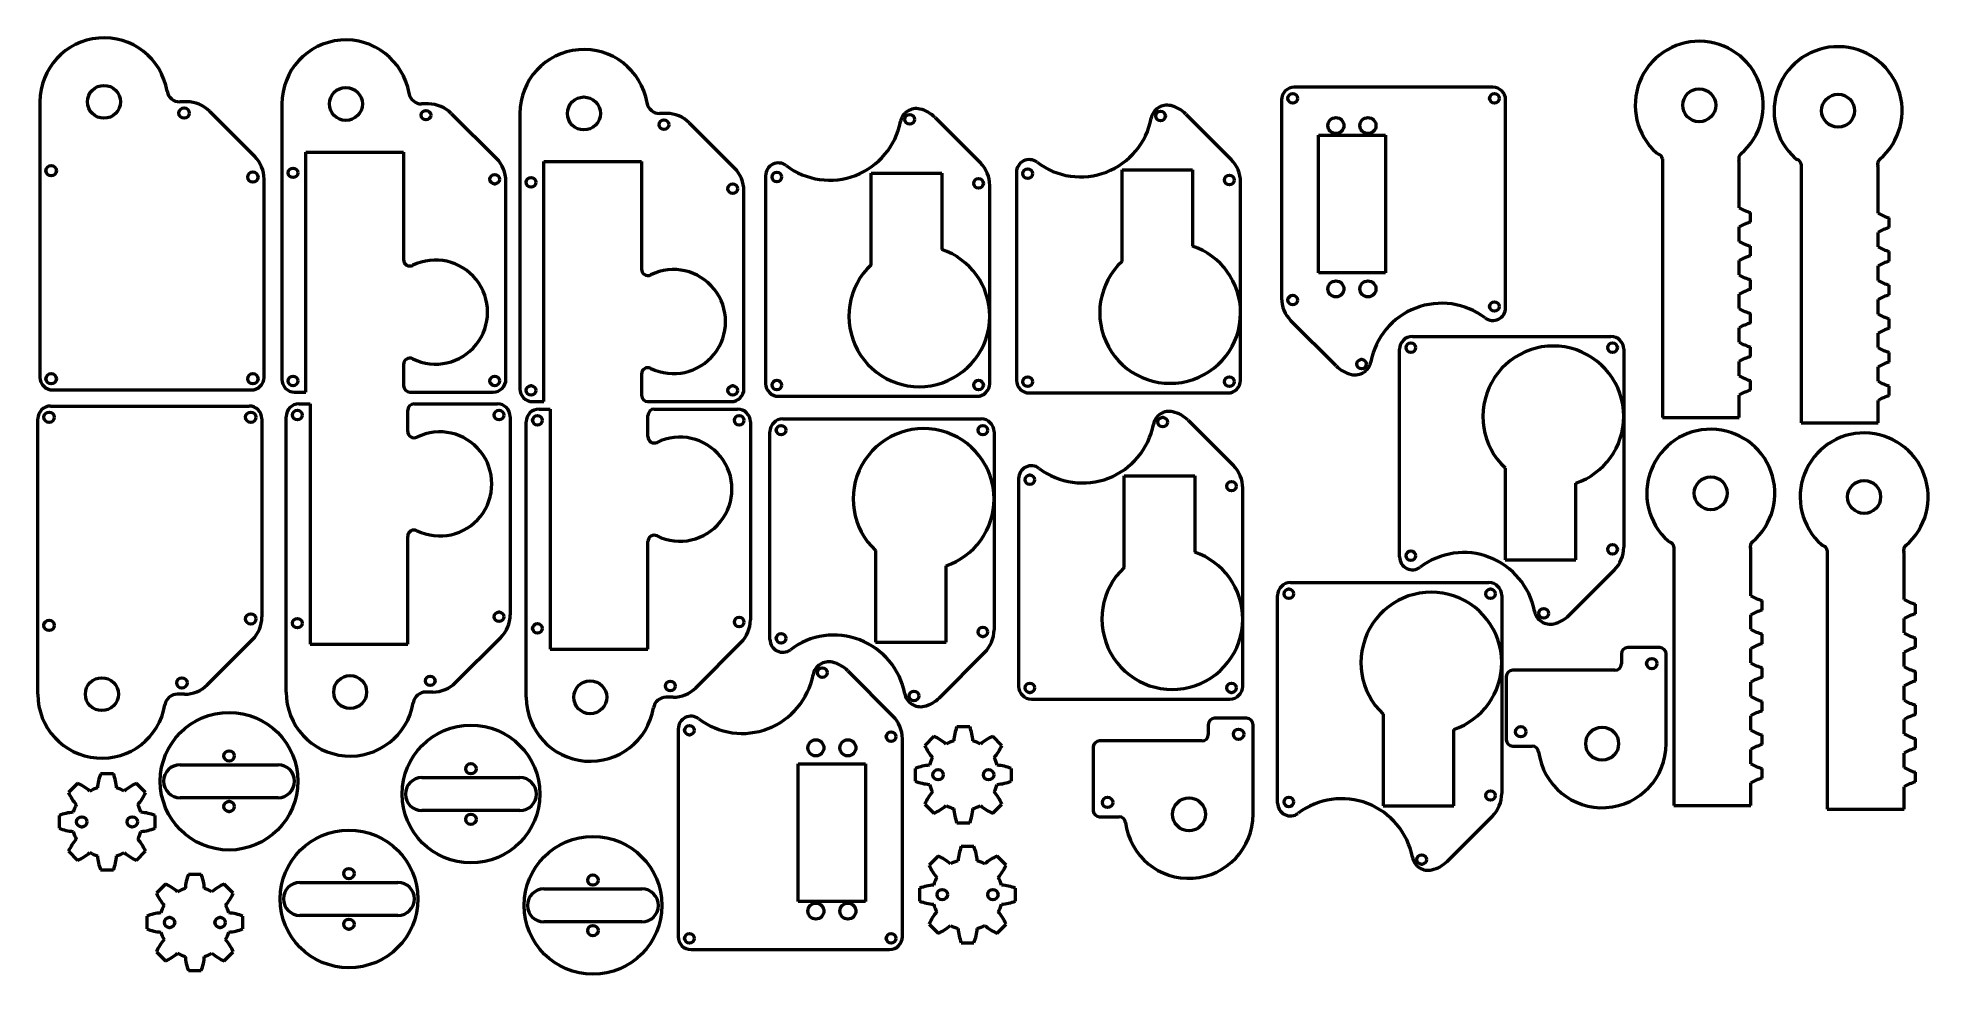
# Model space of a CAD drawing. Header units: millimetres. Extents: x 6 to 597, y 4 to 296.
import ezdxf

# ---------------------------------------------------------------- set-up
doc = ezdxf.new("R2010")
doc.units = ezdxf.units.MM
doc.layers.add('Visible (ANSI)', color=7, linetype='Continuous', lineweight=50)

msp = doc.modelspace()

# ---------------------------------------------------------------- linework, layer by layer
at = {"layer": 'Visible (ANSI)'}
for p, q in [((460.81, 280.58), (398.81, 280.58)), ((7.01, 276), (7.01, 190)), ((52.86, 276), (50.67, 276)), ((59.93, 273.07), (74.08, 258.93)), ((82.56, 275.33), (82.56, 189.33)), ((128.42, 275.33), (126.22, 275.33)), ((135.49, 272.4), (149.63, 258.26)), ((156.9, 272.36), (156.9, 186.36)), ((202.75, 272.36), (200.56, 272.36)), ((364.95, 272.15), (379.09, 258.01)), ((394.81, 276.58), (394.81, 214.72)), ((464.81, 211.71), (464.81, 276.58)), ((209.83, 269.43), (223.97, 255.29)), ((286.6, 271.1), (300.74, 256.96)), ((90.06, 185.33), (90.06, 260.33)), ((90.06, 260.33), (120.56, 260.33)), ((120.56, 260.33), (120.56, 226.73)), ((406.31, 222.58), (406.31, 265.58)), ((406.31, 265.58), (427.31, 265.58)), ((427.31, 265.58), (427.31, 222.58)), ((164.4, 182.36), (164.4, 257.36)), ((164.4, 257.36), (194.9, 257.36)), ((194.9, 257.36), (194.9, 223.77)), ((312.02, 253.95), (312.02, 189.08)), ((345.02, 226.17), (345.02, 254.8)), ((345.02, 254.8), (367.02, 254.8)), ((367.02, 254.8), (367.02, 230.93)), ((513.78, 258.19), (513.78, 177.42)), ((537.78, 242.92), (537.78, 257.08)), ((557.15, 256.5), (557.15, 175.73)), ((581.15, 241.23), (581.15, 255.39)), ((77.01, 190), (77.01, 251.86)), ((152.56, 189.33), (152.56, 251.19)), ((226.9, 186.36), (226.9, 248.22)), ((233.67, 252.91), (233.67, 188.03)), ((266.67, 225.12), (266.67, 253.76)), ((266.67, 253.76), (288.67, 253.76)), ((288.67, 253.76), (288.67, 229.89)), ((303.67, 209.03), (303.67, 249.89)), ((382.02, 210.08), (382.02, 250.93)), ((537.78, 232.42), (537.78, 236.92)), ((541.28, 238.42), (541.28, 241.42)), ((584.65, 236.73), (584.65, 239.73)), ((541.28, 227.92), (541.28, 230.92)), ((581.15, 230.73), (581.15, 235.23)), ((537.78, 221.92), (537.78, 226.42)), ((581.15, 220.23), (581.15, 224.73)), ((584.65, 226.23), (584.65, 229.23)), ((427.31, 222.58), (406.31, 222.58)), ((541.28, 217.42), (541.28, 220.42)), ((584.65, 215.73), (584.65, 218.73)), ((537.78, 211.42), (537.78, 215.92)), ((581.15, 209.73), (581.15, 214.23)), ((303.67, 188.03), (303.67, 209.03)), ((382.02, 189.08), (382.02, 210.08)), ((411.88, 193.51), (397.74, 207.65)), ((541.28, 206.92), (541.28, 209.92)), ((584.65, 205.23), (584.65, 208.23)), ((435.7, 202.73), (497.7, 202.73)), ((537.78, 200.92), (537.78, 205.42)), ((581.15, 199.23), (581.15, 203.73)), ((431.7, 133.85), (431.7, 198.73)), ((501.7, 198.73), (501.7, 177.73)), ((537.78, 190.42), (537.78, 194.92)), ((541.28, 196.42), (541.28, 199.42)), ((584.65, 194.73), (584.65, 197.73)), ((120.56, 193.93), (120.56, 187.33)), ((194.9, 190.96), (194.9, 184.36)), ((581.15, 188.73), (581.15, 193.23)), ((11.01, 186), (73.01, 186)), ((86.56, 185.33), (90.06, 185.33)), ((122.56, 185.33), (148.56, 185.33)), ((237.67, 184.03), (299.67, 184.03)), ((316.02, 185.08), (378.02, 185.08)), ((537.78, 177.42), (537.78, 184.42)), ((541.28, 185.92), (541.28, 188.92)), ((584.65, 184.23), (584.65, 187.23)), ((10.34, 180.99), (72.34, 180.99)), ((83.9, 91.66), (83.9, 177.66)), ((87.9, 181.66), (91.4, 181.66)), ((91.4, 181.66), (91.4, 106.66)), ((121.9, 173.07), (121.9, 179.66)), ((123.9, 181.66), (149.9, 181.66)), ((153.9, 177.66), (153.9, 115.8)), ((160.9, 182.36), (164.4, 182.36)), ((162.9, 180.03), (166.4, 180.03)), ((166.4, 180.03), (166.4, 105.03)), ((196.9, 182.36), (222.9, 182.36)), ((196.9, 171.44), (196.9, 178.03)), ((198.9, 180.03), (224.9, 180.03)), ((501.7, 177.73), (501.7, 136.87)), ((513.78, 177.42), (537.78, 177.42)), ((581.15, 175.73), (581.15, 182.73)), ((6.34, 90.99), (6.34, 176.99)), ((76.34, 176.99), (76.34, 115.14)), ((158.9, 90.03), (158.9, 176.03)), ((228.9, 176.03), (228.9, 114.18)), ((235.01, 108.07), (235.01, 172.94)), ((239.01, 176.94), (301.01, 176.94)), ((305.01, 172.94), (305.01, 151.94)), ((365.62, 176.53), (379.76, 162.39)), ((557.15, 175.73), (581.15, 175.73)), ((464.7, 161.63), (464.7, 133)), ((312.69, 158.34), (312.69, 93.46)), ((345.69, 130.56), (345.69, 159.19)), ((345.69, 159.19), (367.69, 159.19)), ((367.69, 159.19), (367.69, 135.32)), ((382.69, 114.46), (382.69, 155.32)), ((486.7, 133), (486.7, 156.87)), ((305.01, 151.94), (305.01, 111.09)), ((121.9, 106.66), (121.9, 140.26)), ((196.9, 105.03), (196.9, 138.63)), ((268.01, 135.85), (268.01, 107.22)), ((517.39, 137.02), (517.39, 56.25)), ((541.39, 121.75), (541.39, 135.91)), ((565.29, 135.87), (565.29, 55.1)), ((290.01, 107.22), (290.01, 131.09)), ((464.7, 133), (486.7, 133)), ((589.29, 120.6), (589.29, 134.75)), ((397.59, 125.84), (459.59, 125.84)), ((484.63, 115.66), (498.77, 129.8)), ((393.59, 56.96), (393.59, 121.84)), ((463.59, 121.84), (463.59, 100.84)), ((544.89, 117.25), (544.89, 120.25)), ((592.79, 116.1), (592.79, 119.1)), ((382.69, 93.46), (382.69, 114.46)), ((541.39, 111.25), (541.39, 115.75)), ((589.29, 110.1), (589.29, 114.6)), ((59.27, 93.92), (73.41, 108.06)), ((91.4, 106.66), (121.9, 106.66)), ((136.83, 94.59), (150.97, 108.73)), ((211.83, 92.96), (225.97, 107.1)), ((268.01, 107.22), (290.01, 107.22)), ((544.89, 106.75), (544.89, 109.75)), ((592.79, 105.6), (592.79, 108.6)), ((166.4, 105.03), (196.9, 105.03)), ((287.94, 89.87), (302.08, 104.01)), ((463.59, 100.84), (463.59, 59.98)), ((500.96, 103.53), (500.96, 100.46)), ((512.96, 105.53), (502.96, 105.53)), ((514.96, 75.53), (514.96, 103.53)), ((541.39, 100.75), (541.39, 105.25)), ((589.29, 99.6), (589.29, 104.1)), ((259.3, 98.3), (273.45, 84.16)), ((465.02, 96.46), (465.02, 76.75)), ((498.96, 98.46), (467.02, 98.46)), ((541.39, 90.25), (541.39, 94.75)), ((544.89, 96.25), (544.89, 99.25)), ((592.79, 95.1), (592.79, 98.1)), ((52.19, 90.99), (50, 90.99)), ((129.76, 91.66), (127.56, 91.66)), ((204.76, 90.03), (202.57, 90.03)), ((316.69, 89.46), (378.69, 89.46)), ((544.89, 85.75), (544.89, 88.75)), ((589.29, 89.1), (589.29, 93.6)), ((383.91, 83.46), (373.91, 83.46)), ((426.59, 84.74), (426.59, 56.11)), ((541.39, 79.75), (541.39, 84.25)), ((589.29, 78.6), (589.29, 83.1)), ((592.79, 84.6), (592.79, 87.6)), ((206.37, 80.11), (206.37, 15.23)), ((276.37, 15.23), (276.37, 77.09)), ((286.22, 77.84), (283.39, 75.01)), ((297.42, 80.82), (293.42, 80.82)), ((307.44, 75.01), (304.61, 77.84)), ((371.91, 81.46), (371.91, 78.39)), ((385.91, 53.46), (385.91, 81.46)), ((448.59, 56.11), (448.59, 79.98)), ((544.89, 75.25), (544.89, 78.25)), ((592.79, 74.1), (592.79, 77.1)), ((335.97, 74.39), (335.97, 54.68)), ((369.91, 76.39), (337.97, 76.39)), ((467.02, 74.75), (473.13, 74.75)), ((541.39, 69.25), (541.39, 73.75)), ((589.29, 68.1), (589.29, 72.6)), ((29.96, 66.11), (25.96, 66.11)), ((50.78, 68.96), (81.38, 68.96)), ((243.87, 26.23), (243.87, 69.23)), ((243.87, 69.23), (264.87, 69.23)), ((264.87, 69.23), (264.87, 26.23)), ((280.42, 67.82), (280.42, 63.82)), ((310.42, 63.82), (310.42, 67.82)), ((544.89, 64.75), (544.89, 67.75)), ((592.79, 63.6), (592.79, 66.6)), ((18.77, 63.13), (15.94, 60.3)), ((39.99, 60.3), (37.16, 63.13)), ((126.33, 64.95), (156.93, 64.95)), ((541.39, 56.25), (541.39, 63.25)), ((589.29, 55.1), (589.29, 62.1)), ((81.38, 58.66), (50.78, 58.66)), ((156.93, 54.65), (126.33, 54.65)), ((283.39, 56.62), (286.22, 53.8)), ((304.61, 53.8), (307.44, 56.62)), ((426.59, 56.11), (448.59, 56.11)), ((517.39, 56.25), (541.39, 56.25)), ((565.29, 55.1), (589.29, 55.1)), ((12.96, 53.11), (12.96, 49.11)), ((42.96, 49.11), (42.96, 53.11)), ((293.42, 50.82), (297.42, 50.82)), ((337.97, 52.68), (344.09, 52.68)), ((446.52, 38.76), (460.66, 52.91)), ((15.94, 41.91), (18.77, 39.09)), ((37.16, 39.09), (39.99, 41.91)), ((298.75, 43.37), (294.75, 43.37)), ((25.96, 36.11), (29.96, 36.11)), ((287.56, 40.39), (284.73, 37.57)), ((308.77, 37.57), (305.95, 40.39)), ((46.19, 31.7), (43.36, 28.87)), ((57.38, 34.68), (53.38, 34.68)), ((67.4, 28.87), (64.57, 31.7)), ((88.22, 32.19), (118.82, 32.19)), ((164.44, 30.18), (195.04, 30.18)), ((281.75, 30.37), (281.75, 26.37)), ((311.75, 26.37), (311.75, 30.37)), ((264.87, 26.23), (243.87, 26.23)), ((40.38, 21.68), (40.38, 17.68)), ((70.38, 17.68), (70.38, 21.68)), ((118.82, 21.89), (88.22, 21.89)), ((195.04, 19.88), (164.44, 19.88)), ((284.73, 19.18), (287.56, 16.35)), ((305.95, 16.35), (308.77, 19.18)), ((294.75, 13.37), (298.75, 13.37)), ((43.36, 10.49), (46.19, 7.66)), ((64.57, 7.66), (67.4, 10.49)), ((210.37, 11.23), (272.37, 11.23)), ((53.38, 4.68), (57.38, 4.68))]:
    msp.add_line(p, q, dxfattribs=at)
for centre, radius in [((27.01, 276), 5.15), ((102.56, 275.33), 5.15), ((398.31, 277.08), 1.5), ((461.31, 277.08), 1.5), ((525.28, 274.92), 5.15), ((568.65, 273.23), 5.15), ((52.01, 272.5), 1.62), ((127.56, 271.83), 1.5), ((176.9, 272.36), 5.15), ((278.67, 270.53), 1.5), ((357.02, 271.58), 1.5), ((201.9, 268.86), 1.5), ((411.81, 268.58), 2.5), ((421.81, 268.58), 2.5), ((10.51, 254.5), 1.62), ((73.51, 252.5), 1.62), ((86.06, 253.83), 1.5), ((237.17, 252.53), 1.5), ((315.52, 253.58), 1.5), ((149.06, 251.83), 1.5), ((160.4, 250.86), 1.5), ((223.4, 248.86), 1.5), ((300.17, 250.53), 1.5), ((378.52, 251.58), 1.5), ((411.81, 217.58), 2.5), ((421.81, 217.58), 2.5), ((398.31, 214.08), 1.5), ((461.31, 212.08), 1.5), ((419.81, 194.08), 1.5), ((435.2, 199.23), 1.5), ((498.2, 199.23), 1.5), ((10.51, 189.5), 1.62), ((73.51, 189.5), 1.62), ((86.06, 188.83), 1.5), ((149.06, 188.83), 1.5), ((237.17, 187.53), 1.5), ((300.17, 187.53), 1.5), ((315.52, 188.58), 1.5), ((378.52, 188.58), 1.5), ((160.4, 185.86), 1.5), ((223.4, 185.86), 1.5), ((9.84, 177.49), 1.62), ((72.84, 177.49), 1.62), ((87.4, 178.16), 1.5), ((150.4, 178.16), 1.5), ((162.4, 176.53), 1.5), ((225.4, 176.53), 1.5), ((357.69, 175.96), 1.5), ((238.51, 173.44), 1.5), ((301.51, 173.44), 1.5), ((316.19, 157.96), 1.5), ((379.19, 155.96), 1.5), ((528.89, 153.75), 5.15), ((576.79, 152.6), 5.15), ((498.2, 136.23), 1.5), ((435.2, 134.23), 1.5), ((397.09, 122.34), 1.5), ((460.09, 122.34), 1.5), ((9.84, 112.49), 1.62), ((72.84, 114.49), 1.62), ((87.4, 113.16), 1.5), ((150.4, 115.16), 1.5), ((162.4, 111.53), 1.5), ((225.4, 113.53), 1.5), ((476.7, 116.23), 1.5), ((238.51, 108.44), 1.5), ((301.51, 110.44), 1.5), ((510.46, 100.53), 1.62), ((26.34, 90.99), 5.15), ((51.34, 94.49), 1.62), ((103.9, 91.66), 5.15), ((128.9, 95.16), 1.5), ((178.9, 90.03), 5.15), ((203.9, 93.53), 1.5), ((251.37, 97.73), 1.5), ((280.01, 90.44), 1.5), ((316.19, 92.96), 1.5), ((379.19, 92.96), 1.5), ((66.08, 63.81), 21.5), ((141.63, 59.8), 21.5), ((209.87, 79.73), 1.5), ((272.87, 77.73), 1.5), ((381.41, 78.46), 1.62), ((469.52, 79.25), 1.63), ((494.96, 75.53), 5.15), ((66.08, 71.71), 1.62), ((249.37, 74.23), 2.5), ((259.37, 74.23), 2.5), ((141.63, 67.7), 1.62), ((287.52, 65.82), 1.62), ((303.32, 65.82), 1.62), ((460.09, 59.34), 1.5), ((66.08, 55.91), 1.62), ((141.63, 51.9), 1.62), ((340.47, 57.18), 1.63), ((365.91, 53.46), 5.15), ((397.09, 57.34), 1.5), ((20.06, 51.11), 1.62), ((35.86, 51.11), 1.62), ((103.52, 27.04), 21.5), ((179.74, 25.03), 21.5), ((103.52, 34.94), 1.62), ((438.59, 39.34), 1.5), ((179.74, 32.93), 1.62), ((288.85, 28.37), 1.62), ((304.65, 28.37), 1.62), ((249.37, 23.23), 2.5), ((259.37, 23.23), 2.5), ((47.48, 19.68), 1.62), ((63.28, 19.68), 1.62), ((103.52, 19.14), 1.62), ((179.74, 17.13), 1.62), ((209.87, 14.73), 1.5), ((272.87, 14.73), 1.5)]:
    msp.add_circle(centre, radius, dxfattribs=at)
for centre, radius, start, end in [((27.01, 276), 20, 9.59407, 180), ((102.56, 275.33), 20, 9.59407, 180), ((176.9, 272.36), 20, 9.59407, 180), ((525.28, 274.92), 20, 310.64422, 228.08547), ((568.65, 273.23), 20, 310.64422, 228.08547), ((50.67, 280), 4, 189.59407, 270), ((126.22, 279.33), 4, 189.59407, 270), ((398.81, 276.58), 4, 90, 180), ((460.81, 276.58), 4, 0, 90), ((52.86, 266), 10, 45, 90), ((128.42, 265.33), 10, 45, 90), ((200.56, 276.36), 4, 189.59407, 270), ((202.75, 262.36), 10, 45, 90), ((280.69, 268.89), 5, 76.60555, 169.23601), ((279.53, 264.03), 10, 45, 76.60555), ((359.03, 269.94), 5, 76.60555, 169.23601), ((357.88, 265.08), 10, 45, 76.60555), ((253.67, 274.03), 22.5, 232.85936, 349.23601), ((332.02, 275.08), 22.5, 232.85936, 349.23601), ((513.25, 261.53), 2, 228.08547, 248.96037), ((67.01, 251.86), 10, 0, 45), ((142.56, 251.19), 10, 0, 45), ((216.9, 248.22), 10, 0, 45), ((237.67, 252.91), 4, 52.85936, 180), ((293.67, 249.89), 10, 0, 45), ((316.02, 253.95), 4, 52.85936, 180), ((372.02, 250.93), 10, 0, 45), ((511.82, 257.8), 2, 11.41529, 68.96037), ((539.61, 258.23), 2, 130.64422, 196.7681), ((535.78, 257.08), 2, 0, 16.7681), ((556.62, 259.84), 2, 228.08547, 248.96037), ((555.19, 256.11), 2, 11.41529, 68.96037), ((582.98, 256.54), 2, 130.64422, 196.7681), ((579.15, 255.39), 2, 0, 16.7681), ((545.39, 255.85), 15, 239.50921, 254.09361), ((545.39, 224), 15, 105.90639, 120.49079), ((588.76, 254.16), 15, 239.50921, 254.09361), ((588.76, 222.31), 15, 105.90639, 120.49079), ((360.02, 210.08), 22, 0, 71.447), ((545.39, 245.35), 15, 239.50921, 254.09361), ((588.76, 243.66), 15, 239.50921, 254.09361), ((122.56, 226.73), 2, 180, 295.99904), ((130.56, 210.33), 16.25, 244.00096, 115.99904), ((281.67, 209.03), 22, 132.98589, 0), ((281.67, 209.03), 22, 0, 71.447), ((360.02, 210.08), 22, 132.98589, 0), ((545.39, 213.5), 15, 105.90639, 120.49079), ((588.76, 211.81), 15, 105.90639, 120.49079), ((196.9, 223.77), 2, 180, 295.99904), ((204.9, 207.36), 16.25, 244.00096, 115.99904), ((545.39, 234.85), 15, 239.50921, 254.09361), ((588.76, 233.16), 15, 239.50921, 254.09361), ((404.81, 214.72), 10, 180, 225), ((444.81, 190.58), 22.5, 52.85936, 169.23601), ((545.39, 203), 15, 105.90639, 120.49079), ((588.76, 201.31), 15, 105.90639, 120.49079), ((460.81, 211.71), 4, 232.85936, 0), ((545.39, 224.35), 15, 239.50921, 254.09361), ((545.39, 192.5), 15, 105.90639, 120.49079), ((588.76, 222.66), 15, 239.50921, 254.09361), ((435.7, 198.73), 4, 90, 180), ((497.7, 198.73), 4, 0, 90), ((545.39, 213.85), 15, 239.50921, 254.09361), ((588.76, 190.81), 15, 105.90639, 120.49079), ((122.56, 193.93), 2, 64.00096, 180), ((479.7, 177.73), 22, 0, 227.01411), ((545.39, 182), 15, 105.90639, 120.49079), ((588.76, 212.16), 15, 239.50921, 254.09361), ((11.01, 190), 4, 180, 270), ((73.01, 190), 4, 270, 0), ((86.56, 189.33), 4, 180, 270), ((148.56, 189.33), 4, 270, 0), ((196.9, 190.96), 2, 64.00096, 180), ((316.02, 189.08), 4, 180, 270), ((378.02, 189.08), 4, 270, 0), ((418.95, 200.58), 10, 225, 256.60555), ((417.79, 195.72), 5, 256.60555, 349.23601), ((545.39, 203.35), 15, 239.50921, 254.09361), ((588.76, 180.31), 15, 105.90639, 120.49079), ((122.56, 187.33), 2, 180, 270), ((160.9, 186.36), 4, 180, 270), ((196.9, 184.36), 2, 180, 270), ((222.9, 186.36), 4, 270, 0), ((237.67, 188.03), 4, 180, 270), ((299.67, 188.03), 4, 270, 0), ((545.39, 171.5), 15, 105.90639, 120.49079), ((588.76, 201.66), 15, 239.50921, 254.09361), ((588.76, 169.81), 15, 105.90639, 120.49079), ((10.34, 176.99), 4, 90, 180), ((72.34, 176.99), 4, 0, 90), ((87.9, 177.66), 4, 90, 180), ((123.9, 179.66), 2, 90, 180), ((149.9, 177.66), 4, 0, 90), ((162.9, 176.03), 4, 90, 180), ((198.9, 178.03), 2, 90, 180), ((224.9, 176.03), 4, 0, 90), ((359.7, 174.33), 5, 76.60555, 169.23601), ((358.54, 169.46), 10, 45, 76.60555), ((479.7, 177.73), 22, 288.553, 0), ((123.9, 173.07), 2, 180, 295.99904), ((131.9, 156.66), 16.25, 244.00096, 115.99904), ((198.9, 171.44), 2, 180, 295.99904), ((206.9, 155.03), 16.25, 244.00096, 115.99904), ((239.01, 172.94), 4, 90, 180), ((283.01, 151.94), 22, 0, 227.01411), ((301.01, 172.94), 4, 0, 90), ((332.69, 179.46), 22.5, 232.85936, 349.23601), ((528.89, 153.75), 20, 310.64422, 228.08547), ((576.79, 152.6), 20, 310.64422, 228.08547), ((316.69, 158.34), 4, 52.85936, 180), ((372.69, 155.32), 10, 0, 45), ((283.01, 151.94), 22, 288.553, 0), ((123.9, 140.26), 2, 64.00096, 180), ((198.9, 138.63), 2, 64.00096, 180), ((491.7, 136.87), 10, 315, 0), ((516.86, 140.36), 2, 228.08547, 248.96037), ((515.42, 136.63), 2, 11.41529, 68.96037), ((543.22, 137.06), 2, 130.64422, 196.7681), ((539.39, 135.91), 2, 0, 16.7681), ((564.77, 139.2), 2, 228.08547, 248.96037), ((563.33, 135.47), 2, 11.41529, 68.96037), ((591.12, 135.9), 2, 130.64422, 196.7681), ((360.69, 114.46), 22, 132.98589, 0), ((360.69, 114.46), 22, 0, 71.447), ((435.7, 133.85), 4, 180, 307.14064), ((451.7, 112.73), 22.5, 10.76399, 127.14064), ((587.29, 134.75), 2, 0, 16.7681), ((397.59, 121.84), 4, 90, 180), ((459.59, 121.84), 4, 0, 90), ((441.59, 100.84), 22, 0, 227.01411), ((549, 134.68), 15, 239.50921, 254.09361), ((596.91, 133.52), 15, 239.50921, 254.09361), ((66.34, 115.14), 10, 315, 0), ((143.9, 115.8), 10, 315, 0), ((218.9, 114.18), 10, 315, 0), ((478.72, 117.86), 5, 190.76399, 283.39445), ((477.56, 122.73), 10, 283.39445, 315), ((549, 102.83), 15, 105.90639, 120.49079), ((596.91, 101.67), 15, 105.90639, 120.49079), ((239.01, 108.07), 4, 180, 307.14064), ((255.01, 86.94), 22.5, 10.76399, 127.14064), ((295.01, 111.09), 10, 315, 0), ((549, 124.18), 15, 239.50921, 254.09361), ((549, 92.33), 15, 105.90639, 120.49079), ((596.91, 123.02), 15, 239.50921, 254.09361), ((253.39, 96.1), 5, 76.60555, 169.23601), ((252.23, 91.23), 10, 45, 76.60555), ((441.59, 100.84), 22, 288.553, 0), ((498.96, 100.46), 2, 270, 0), ((502.96, 103.53), 2, 90, 180), ((512.96, 103.53), 2, 0, 90), ((549, 113.68), 15, 239.50921, 254.09361), ((596.91, 91.17), 15, 105.90639, 120.49079), ((129.76, 101.66), 10, 270, 315), ((226.37, 101.23), 22.5, 232.85936, 349.23601), ((467.02, 96.46), 2, 90, 180), ((549, 81.83), 15, 105.90639, 120.49079), ((596.91, 112.52), 15, 239.50921, 254.09361), ((596.91, 80.67), 15, 105.90639, 120.49079), ((26.34, 90.99), 20, 180, 350.40593), ((50, 86.99), 4, 90, 170.40593), ((52.19, 100.99), 10, 270, 315), ((103.9, 91.66), 20, 180, 350.40593), ((127.56, 87.66), 4, 90, 170.40593), ((178.9, 90.03), 20, 180, 350.40593), ((202.57, 86.03), 4, 90, 170.40593), ((204.76, 100.03), 10, 270, 315), ((282.02, 92.08), 5, 190.76399, 283.39445), ((280.87, 96.94), 10, 283.39445, 315), ((316.69, 93.46), 4, 180, 270), ((378.69, 93.46), 4, 270, 0), ((549, 103.18), 15, 239.50921, 254.09361), ((596.91, 102.02), 15, 239.50921, 254.09361), ((210.37, 80.11), 4, 52.85936, 180), ((266.37, 77.09), 10, 0, 45), ((373.91, 81.46), 2, 90, 180), ((383.91, 81.46), 2, 0, 90), ((549, 71.33), 15, 105.90639, 120.49079), ((596.91, 70.17), 15, 105.90639, 120.49079), ((280.23, 64.09), 15, 49.07409, 66.43914), ((307.38, 75.33), 15, 158.56086, 175.92591), ((283.45, 75.33), 15, 4.07409, 21.43914), ((310.6, 64.09), 15, 113.56086, 130.92591), ((369.91, 78.39), 2, 270, 0), ((549, 92.68), 15, 239.50921, 254.09361), ((596.91, 91.52), 15, 239.50921, 254.09361), ((297.14, 81), 15, 203.56086, 220.92591), ((295.42, 65.82), 11, 150.82662, 164.17338), ((295.42, 65.82), 11, 105.82662, 119.17338), ((295.42, 65.82), 11, 60.82662, 74.17338), ((293.69, 81), 15, 319.07409, 336.43914), ((295.42, 65.82), 11, 15.82662, 29.17338), ((337.97, 74.39), 2, 90, 180), ((467.02, 76.75), 2, 180, 270), ((473.13, 72.75), 2, 7.25728, 90), ((494.96, 75.53), 20, 187.25728, 0), ((549, 60.83), 15, 105.90639, 120.49079), ((596.91, 59.67), 15, 105.90639, 120.49079), ((39.93, 60.62), 15, 158.56086, 175.92591), ((16, 60.62), 15, 4.07409, 21.43914), ((50.78, 63.81), 5.15, 90, 270), ((81.38, 63.81), 5.15, 270, 90), ((285.9, 53.85), 15, 94.07409, 111.43914), ((304.93, 53.85), 15, 68.56086, 85.92591), ((549, 82.18), 15, 239.50921, 254.09361), ((596.91, 81.02), 15, 239.50921, 254.09361), ((29.69, 66.3), 15, 203.56086, 220.92591), ((12.78, 49.38), 15, 49.07409, 66.43914), ((27.96, 51.11), 11, 105.82662, 119.17338), ((27.96, 51.11), 11, 60.82662, 74.17338), ((43.15, 49.38), 15, 113.56086, 130.92591), ((26.24, 66.3), 15, 319.07409, 336.43914), ((126.33, 59.8), 5.15, 90, 270), ((156.93, 59.8), 5.15, 270, 90), ((285.9, 77.78), 15, 248.56086, 265.92591), ((297.14, 50.63), 15, 139.07409, 156.43914), ((295.42, 65.82), 11, 195.82662, 209.17338), ((295.42, 65.82), 11, 330.82662, 344.17338), ((293.69, 50.63), 15, 23.56086, 40.92591), ((304.93, 77.78), 15, 274.07409, 291.43914), ((453.59, 59.98), 10, 315, 0), ((549, 50.33), 15, 105.90639, 120.49079), ((596.91, 49.17), 15, 105.90639, 120.49079), ((18.45, 39.14), 15, 94.07409, 111.43914), ((27.96, 51.11), 11, 150.82662, 164.17338), ((27.96, 51.11), 11, 15.82662, 29.17338), ((37.48, 39.14), 15, 68.56086, 85.92591), ((280.23, 67.55), 15, 293.56086, 310.92591), ((295.42, 65.82), 11, 240.82662, 254.17338), ((307.38, 56.3), 15, 184.07409, 201.43914), ((283.45, 56.3), 15, 338.56086, 355.92591), ((295.42, 65.82), 11, 285.82662, 299.17338), ((310.6, 67.55), 15, 229.07409, 246.43914), ((337.97, 54.68), 2, 180, 270), ((365.91, 53.46), 20, 187.25728, 0), ((397.59, 56.96), 4, 180, 307.14064), ((413.59, 35.84), 22.5, 10.76399, 127.14064), ((18.45, 63.07), 15, 248.56086, 265.92591), ((27.96, 51.11), 11, 195.82662, 209.17338), ((27.96, 51.11), 11, 330.82662, 344.17338), ((37.48, 63.07), 15, 274.07409, 291.43914), ((344.09, 50.68), 2, 7.25728, 90), ((29.69, 35.92), 15, 139.07409, 156.43914), ((12.78, 52.84), 15, 293.56086, 310.92591), ((27.96, 51.11), 11, 240.82662, 254.17338), ((27.96, 51.11), 11, 285.82662, 299.17338), ((43.15, 52.84), 15, 229.07409, 246.43914), ((26.24, 35.92), 15, 23.56086, 40.92591), ((308.72, 37.89), 15, 158.56086, 175.92591), ((284.79, 37.89), 15, 4.07409, 21.43914), ((39.93, 41.59), 15, 184.07409, 201.43914), ((16, 41.59), 15, 338.56086, 355.92591), ((298.48, 43.56), 15, 203.56086, 220.92591), ((281.56, 26.64), 15, 49.07409, 66.43914), ((296.75, 28.37), 11, 105.82662, 119.17338), ((296.75, 28.37), 11, 60.82662, 74.17338), ((311.94, 26.64), 15, 113.56086, 130.92591), ((295.02, 43.56), 15, 319.07409, 336.43914), ((440.61, 40.97), 5, 190.76399, 283.39445), ((439.45, 45.84), 10, 283.39445, 315), ((40.19, 17.95), 15, 49.07409, 66.43914), ((55.38, 19.68), 11, 105.82662, 119.17338), ((67.34, 29.2), 15, 158.56086, 175.92591), ((43.42, 29.2), 15, 4.07409, 21.43914), ((55.38, 19.68), 11, 60.82662, 74.17338), ((70.57, 17.95), 15, 113.56086, 130.92591), ((88.22, 27.04), 5.15, 90, 270), ((118.82, 27.04), 5.15, 270, 90), ((164.44, 25.03), 5.15, 90, 270), ((195.04, 25.03), 5.15, 270, 90), ((287.24, 16.41), 15, 94.07409, 111.43914), ((296.75, 28.37), 11, 150.82662, 164.17338), ((296.75, 28.37), 11, 15.82662, 29.17338), ((306.27, 16.41), 15, 68.56086, 85.92591), ((57.11, 34.87), 15, 203.56086, 220.92591), ((55.38, 19.68), 11, 150.82662, 164.17338), ((53.65, 34.87), 15, 319.07409, 336.43914), ((55.38, 19.68), 11, 15.82662, 29.17338), ((287.24, 40.34), 15, 248.56086, 265.92591), ((296.75, 28.37), 11, 195.82662, 209.17338), ((296.75, 28.37), 11, 330.82662, 344.17338), ((306.27, 40.34), 15, 274.07409, 291.43914), ((45.86, 7.72), 15, 94.07409, 111.43914), ((64.9, 7.72), 15, 68.56086, 85.92591), ((298.48, 13.19), 15, 139.07409, 156.43914), ((281.56, 30.1), 15, 293.56086, 310.92591), ((296.75, 28.37), 11, 240.82662, 254.17338), ((308.72, 18.86), 15, 184.07409, 201.43914), ((284.79, 18.86), 15, 338.56086, 355.92591), ((296.75, 28.37), 11, 285.82662, 299.17338), ((311.94, 30.1), 15, 229.07409, 246.43914), ((295.02, 13.19), 15, 23.56086, 40.92591), ((45.86, 31.64), 15, 248.56086, 265.92591), ((57.11, 4.49), 15, 139.07409, 156.43914), ((55.38, 19.68), 11, 195.82662, 209.17338), ((55.38, 19.68), 11, 330.82662, 344.17338), ((53.65, 4.49), 15, 23.56086, 40.92591), ((64.9, 31.64), 15, 274.07409, 291.43914), ((210.37, 15.23), 4, 180, 270), ((272.37, 15.23), 4, 270, 0), ((40.19, 21.41), 15, 293.56086, 310.92591), ((55.38, 19.68), 11, 240.82662, 254.17338), ((67.34, 10.16), 15, 184.07409, 201.43914), ((43.42, 10.16), 15, 338.56086, 355.92591), ((55.38, 19.68), 11, 285.82662, 299.17338), ((70.57, 21.41), 15, 229.07409, 246.43914)]:
    msp.add_arc(centre, radius, start, end, dxfattribs=at)

doc.saveas('drawing.dxf')
